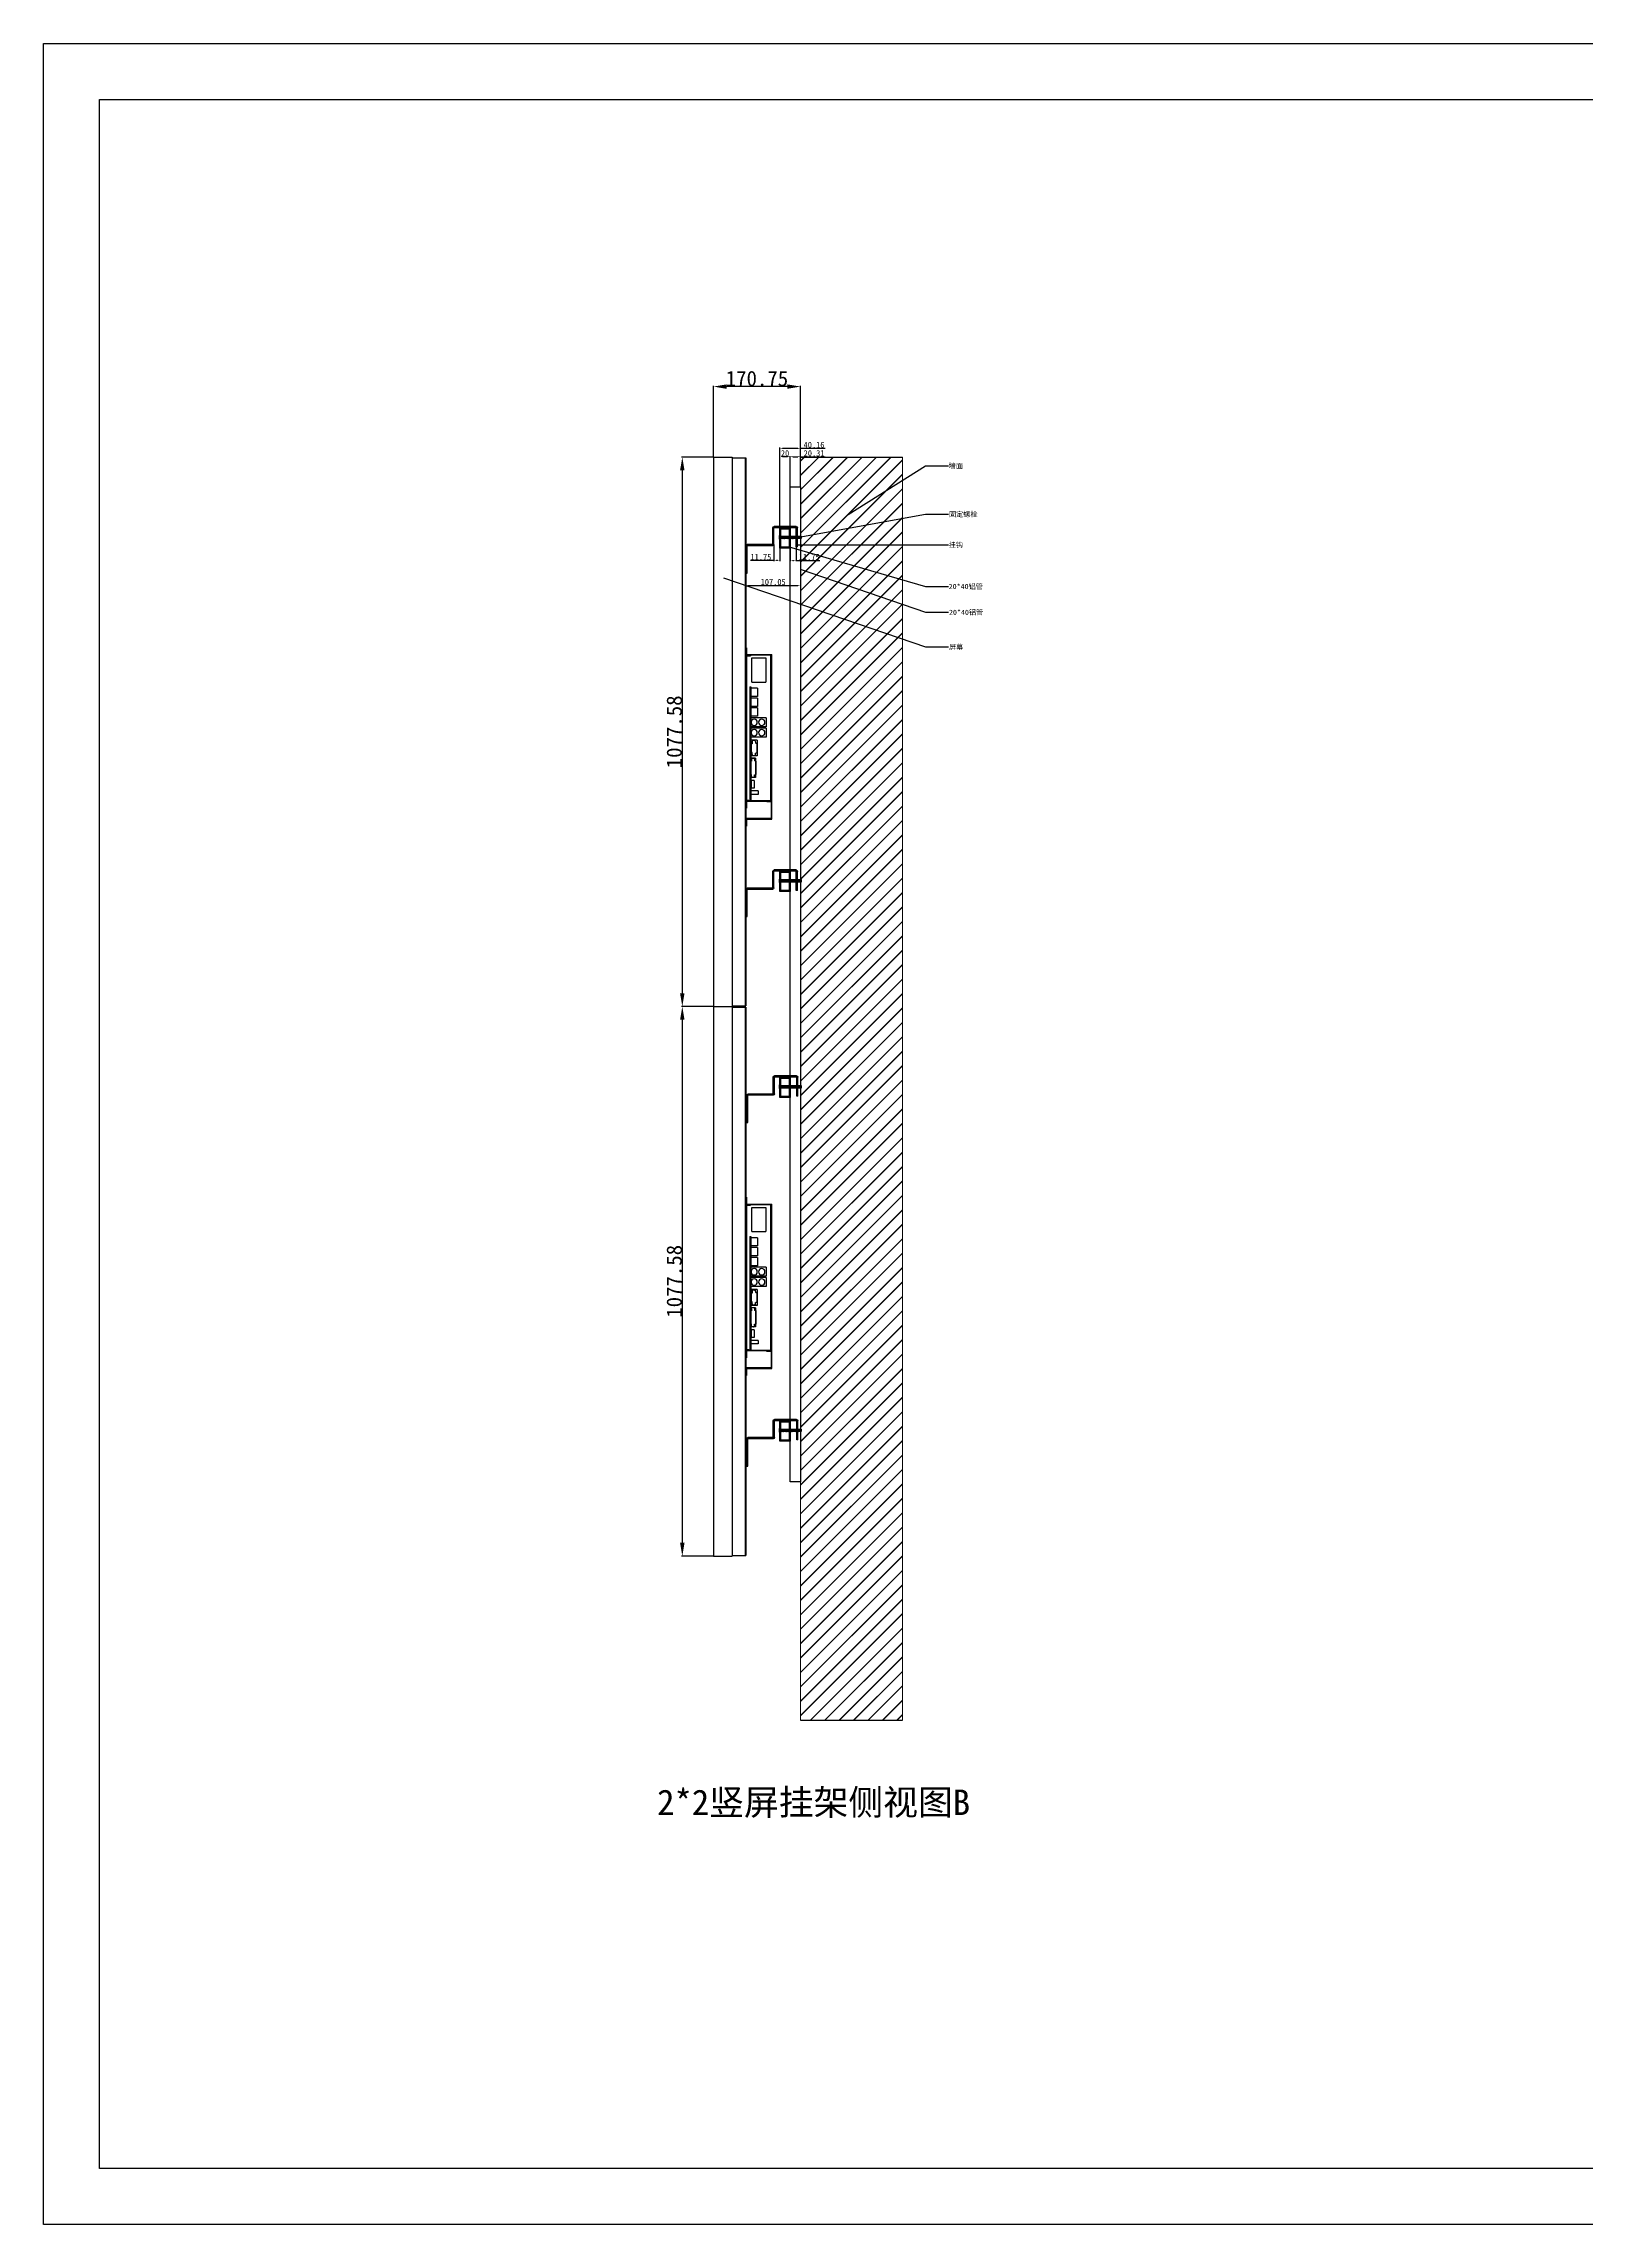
# Model space of a CAD drawing. Header units: millimetres. Extents: x 1129 to 15876, y -7514 to 3330.
# Drawn here: x 9828 to 12852, y -947 to 3330 of the extents above; entities that cross this region are included whole.
import ezdxf

# ---------------------------------------------------------------- set-up
doc = ezdxf.new("R2010")
doc.units = ezdxf.units.MM
doc.layers.add('02___PRT_ALL_AXES', color=7, linetype='Continuous')
doc.layers.add('图框', color=7, linetype='Continuous')
doc.layers.add('dim（尺寸标注）', color=4, linetype='Continuous', lineweight=13)
doc.layers.add('粗实线', color=7, linetype='Continuous', lineweight=25)
doc.dimstyles.new('ISO-25', dxfattribs={"dimtxt": 12, "dimasz": 5, "dimexe": 1.25, "dimexo": 0.625, "dimtad": 1, "dimdsep": 46, "dimtxsty": 'Standard', "dimcen": 2.5, "dimclrd": 4, "dimclre": 4, "dimclrt": 4, "dimadec": 0, "dimazin": 0, "dimtfac": 1, "dimtmove": 0, "dimatfit": 3, "dimfxl": 100, "dimarcsym": 0})

# ---------------------------------------------------------------- blocks, each defined once
blk = doc.blocks.new('hgdhgfdgdhgf')
at = {"color": 3, "linetype": 'Continuous'}
for p, q in [((-21743.6, 10461.8), (-21741.1, 10461.8)), ((-21743.6, 10424.5), (-21743.6, 10461.8)), ((-21741.1, 10424.5), (-21741.1, 10461.8)), ((-21740.9, 10464.5), (-21697.8, 10464.5)), ((-21740.9, 10464.5), (-21740.9, 10462)), ((-21740.9, 10462), (-21697.8, 10462)), ((-21697.8, 10464.5), (-21697.8, 10462)), ((-21695.1, 10461.8), (-21697.6, 10461.8)), ((-21697.6, 10429.2), (-21697.6, 10461.8)), ((-21695.1, 10429.2), (-21695.1, 10461.8)), ((-21743.6, 10424.5), (-21741.1, 10424.5)), ((-21697.6, 10429.2), (-21695.1, 10429.2)), ((-21694.9, 10429), (-21645.3, 10429)), ((-21694.9, 10426.5), (-21694.9, 10429)), ((-21694.9, 10426.5), (-21645.3, 10426.5)), ((-21645.3, 10429), (-21645.3, 10426.5)), ((-21642.6, 10426.3), (-21645.1, 10426.3)), ((-21645.1, 10373), (-21645.1, 10426.3))]:
    blk.add_line(p, q, dxfattribs=at)
for centre, radius, start, end in [((-21740.9, 10461.8), 2.7, 90, 180), ((-21740.9, 10461.8), 0.2, 90, 180), ((-21697.8, 10461.8), 2.7, 0, 90), ((-21697.8, 10461.8), 0.2, 0, 90), ((-21694.9, 10429.2), 2.7, 180, 270), ((-21694.9, 10429.2), 0.2, 180, 270), ((-21645.3, 10426.3), 2.7, 0, 90), ((-21645.3, 10426.3), 0.2, 0, 90)]:
    blk.add_arc(centre, radius, start, end, dxfattribs=at)
at = {"layer": '02___PRT_ALL_AXES', "color": 3, "linetype": 'Continuous'}
blk.add_line((-21642.6, 10373), (-21645.1, 10373), dxfattribs=at)
at = {"layer": '粗实线', "color": 3}
blk.add_line((-21642.6, 10426.3), (-21642.6, 10373), dxfattribs=at)
blk = doc.blocks.new('hgfdhhgh')
at = {"layer": '粗实线'}
for p in [(87.4, 302.1), (87.4, -371.6)]:
    blk.add_blockref('hgdhgfdgdhgf', p, dxfattribs=at)
blk = doc.blocks.new('gfsdgfgfsgg')
at = {"layer": '粗实线', "color": 1}
for p, q in [((-8243.3, 7890.3), (-8243.3, 7930.3)), ((-8243.3, 7930.3), (-8223.3, 7930.3)), ((-8241.3, 7892.3), (-8241.3, 7928.3)), ((-8241.3, 7928.3), (-8225.3, 7928.3)), ((-8225.3, 7928.3), (-8225.3, 7892.3)), ((-8223.3, 7930.3), (-8223.3, 7890.3)), ((-8223.3, 7890.3), (-8243.3, 7890.3)), ((-8225.3, 7892.3), (-8241.3, 7892.3))]:
    blk.add_line(p, q, dxfattribs=at)
blk = doc.blocks.new('*D23')
at = {"layer": 'Defpoints', "color": 0}
for p in [(11141.4, 2519), (11079.5, 1441.4), (11141.4, 1441.4)]:
    blk.add_point(p, dxfattribs=at)
at = {"layer": 'dim（尺寸标注）', "color": 4, "lineweight": -2}
for p, q in [((11140.8, 2519), (11078.2, 2519)), ((11079.5, 2493), (11079.5, 1467.4)), ((11140.8, 1441.4), (11078.2, 1441.4))]:
    blk.add_line(p, q, dxfattribs=at)
at = {"layer": 'dim（尺寸标注）', "color": 4}
for points in [[(11075.1, 2493), (11083.8, 2493), (11079.5, 2519)], [(11075.1, 1467.4), (11083.8, 1467.4), (11079.5, 1441.4)]]:
    blk.add_solid(points, dxfattribs=at)
at = {"layer": 'dim（尺寸标注）', "color": 4, "lineweight": 13, "insert": (11063.8, 1980.2), "char_height": 30, "attachment_point": 5, "rotation": 90}
blk.add_mtext('1077.58', dxfattribs=at)
blk = doc.blocks.new('*D21')
at = {"layer": 'Defpoints', "color": 0}
for p in [(11140.4, 2657.3), (11140.4, 2519), (11311.2, 2519)]:
    blk.add_point(p, dxfattribs=at)
at = {"layer": 'dim（尺寸标注）', "color": 4, "lineweight": -2}
for p, q in [((11140.4, 2519.6), (11140.4, 2658.5)), ((11285.2, 2657.3), (11166.4, 2657.3)), ((11311.2, 2519.6), (11311.2, 2658.5))]:
    blk.add_line(p, q, dxfattribs=at)
at = {"layer": 'dim（尺寸标注）', "color": 4}
for points in [[(11166.4, 2661.6), (11166.4, 2652.9), (11140.4, 2657.3)], [(11285.2, 2661.6), (11285.2, 2652.9), (11311.2, 2657.3)]]:
    blk.add_solid(points, dxfattribs=at)
at = {"layer": 'dim（尺寸标注）', "color": 4, "lineweight": 13, "insert": (11225.8, 2672.9), "char_height": 30, "attachment_point": 5}
blk.add_mtext('170.75', dxfattribs=at)
blk = doc.blocks.new('*D24')
at = {"layer": 'Defpoints', "color": 0}
for p in [(11141.4, 1441.4), (11079.5, 363.8), (11141.4, 363.8)]:
    blk.add_point(p, dxfattribs=at)
at = {"layer": 'dim（尺寸标注）', "color": 4, "lineweight": -2}
for p, q in [((11140.8, 1441.4), (11078.2, 1441.4)), ((11079.5, 1415.4), (11079.5, 389.8)), ((11140.8, 363.8), (11078.2, 363.8))]:
    blk.add_line(p, q, dxfattribs=at)
at = {"layer": 'dim（尺寸标注）', "color": 4}
for points in [[(11075.1, 1415.4), (11083.8, 1415.4), (11079.5, 1441.4)], [(11075.1, 389.8), (11083.8, 389.8), (11079.5, 363.8)]]:
    blk.add_solid(points, dxfattribs=at)
at = {"layer": 'dim（尺寸标注）', "color": 4, "lineweight": 13, "insert": (11063.8, 902.6), "char_height": 30, "attachment_point": 5, "rotation": 90}
blk.add_mtext('1077.58', dxfattribs=at)
blk = doc.blocks.new('*D25')
at = {"color": 4, "lineweight": -2}
for p, q in [((11270.9, 2381.1), (11270.9, 2537.6)), ((11275.9, 2536.4), (11306, 2536.4)), ((11311, 2461.1), (11311, 2537.6)), ((11311, 2536.4), (11359.3, 2536.4))]:
    blk.add_line(p, q, dxfattribs=at)
at = {"color": 4}
for points in [[(11275.9, 2537.2), (11275.9, 2535.5), (11270.9, 2536.4)], [(11306, 2537.2), (11306, 2535.5), (11311, 2536.4)]]:
    blk.add_solid(points, dxfattribs=at)
at = {"layer": 'Defpoints', "color": 0}
for p in [(11311, 2536.4), (11311, 2460.5), (11270.9, 2380.5)]:
    blk.add_point(p, dxfattribs=at)
at = {"color": 4, "insert": (11337.7, 2543), "char_height": 12, "attachment_point": 5}
blk.add_mtext('40.16', dxfattribs=at)
blk = doc.blocks.new('*D22')
at = {"color": 4, "lineweight": -2}
for p, q in [((11270.9, 2520.4), (11270.9, 2521.1)), ((11285.9, 2519.8), (11275.9, 2519.8)), ((11290.9, 2520.4), (11290.9, 2521.1))]:
    blk.add_line(p, q, dxfattribs=at)
at = {"color": 4}
for points in [[(11275.9, 2520.7), (11275.9, 2519), (11270.9, 2519.8)], [(11285.9, 2520.7), (11285.9, 2519), (11290.9, 2519.8)]]:
    blk.add_solid(points, dxfattribs=at)
at = {"layer": 'Defpoints', "color": 0}
for p in [(11270.9, 2519.8), (11270.9, 2519.8), (11290.9, 2519.8)]:
    blk.add_point(p, dxfattribs=at)
at = {"color": 4, "insert": (11280.9, 2526.4), "char_height": 12, "attachment_point": 5}
blk.add_mtext('20', dxfattribs=at)
blk = doc.blocks.new('A')
h = blk.add_hatch()
h.set_pattern_fill('JIS_LC_20A', color=256, scale=0.05, style=0)
h.paths.add_polyline_path([(10320.9, 2364.2), (10320.9, 2359.2), (10336.9, 2359.2), (10336.9, 2364.2)])
h.paths.add_polyline_path([(10338.9, 2364.2), (10338.9, 2359.2), (10350.7, 2359.2), (10350.7, 2364.2)])
h.paths.add_polyline_path([(10360.6, 2359.2), (10360.6, 2364.2), (10353.2, 2364.2), (10353.2, 2359.2)])
for p, q in [((10317.2, 2365.2), (10318.9, 2365.2)), ((10317.2, 2365.2), (10317.2, 2358.2)), ((10317.2, 2363), (10318.9, 2363)), ((10317.2, 2360.3), (10318.9, 2360.3)), ((10318.9, 2358.2), (10317.2, 2358.2)), ((10318.9, 2365.2), (10318.9, 2358.2)), ((10336.9, 2364.2), (10336.9, 2359.2)), ((10338.9, 2364.2), (10338.9, 2359.2)), ((10350.7, 2364.2), (10350.7, 2359.2)), ((10353.2, 2364.2), (10353.2, 2359.2)), ((10360.6, 2364.2), (10360.6, 2359.2))]:
    blk.add_line(p, q)
for points in [[(10320.9, 2364.2), (10336.9, 2364.2)], [(10320.9, 2359.2), (10320.9, 2364.2)], [(10336.9, 2359.2), (10320.9, 2359.2)], [(10338.9, 2364.2), (10350.7, 2364.2)], [(10350.7, 2359.2), (10338.9, 2359.2)], [(10353.2, 2364.2), (10360.6, 2364.2)], [(10360.6, 2359.2), (10353.2, 2359.2)]]:
    blk.add_lwpolyline(points)
blk = doc.blocks.new('*D33')
at = {"color": 4, "lineweight": -2}
for p, q in [((11290.9, 2461.1), (11290.9, 2521.1)), ((11295.9, 2519.8), (11306.2, 2519.8)), ((11311.2, 2461.1), (11311.2, 2521.1)), ((11311.2, 2519.8), (11359.4, 2519.8))]:
    blk.add_line(p, q, dxfattribs=at)
at = {"color": 4}
for points in [[(11295.9, 2520.7), (11295.9, 2519), (11290.9, 2519.8)], [(11306.2, 2520.7), (11306.2, 2519), (11311.2, 2519.8)]]:
    blk.add_solid(points, dxfattribs=at)
at = {"layer": 'Defpoints', "color": 0}
for p in [(11311.2, 2519.8), (11290.9, 2460.5), (11311.2, 2460.5)]:
    blk.add_point(p, dxfattribs=at)
at = {"color": 4, "insert": (11337.8, 2526.4), "char_height": 12, "attachment_point": 5}
blk.add_mtext('20.31', dxfattribs=at)
blk = doc.blocks.new('*D46')
at = {"color": 4, "lineweight": -2}
for p, q in [((11259.1, 2316.3), (11212.9, 2316.3)), ((11259.1, 2347.7), (11259.1, 2315)), ((11265.9, 2316.3), (11264.1, 2316.3)), ((11270.9, 2340.5), (11270.9, 2315))]:
    blk.add_line(p, q, dxfattribs=at)
at = {"color": 4}
for points in [[(11264.1, 2317.1), (11264.1, 2315.5), (11259.1, 2316.3)], [(11265.9, 2317.1), (11265.9, 2315.5), (11270.9, 2316.3)]]:
    blk.add_solid(points, dxfattribs=at)
at = {"layer": 'Defpoints', "color": 0}
for p in [(11259.1, 2348.3), (11259.1, 2316.3), (11270.9, 2341.1)]:
    blk.add_point(p, dxfattribs=at)
at = {"color": 4, "insert": (11233.5, 2322.9), "char_height": 12, "attachment_point": 5}
blk.add_mtext('11.75', dxfattribs=at)
blk = doc.blocks.new('*D47')
at = {"color": 4, "lineweight": -2}
for p, q in [((11204.1, 2291.5), (11204.1, 2266)), ((11209.1, 2267.2), (11306.2, 2267.2)), ((11311.2, 2297.6), (11311.2, 2266))]:
    blk.add_line(p, q, dxfattribs=at)
at = {"color": 4}
for points in [[(11209.1, 2268.1), (11209.1, 2266.4), (11204.1, 2267.2)], [(11306.2, 2268.1), (11306.2, 2266.4), (11311.2, 2267.2)]]:
    blk.add_solid(points, dxfattribs=at)
at = {"layer": 'Defpoints', "color": 0}
for p in [(11204.1, 2292.1), (11311.2, 2298.2), (11311.2, 2267.2)]:
    blk.add_point(p, dxfattribs=at)
at = {"color": 4, "insert": (11257.6, 2273.9), "char_height": 12, "attachment_point": 5}
blk.add_mtext('107.05', dxfattribs=at)
blk = doc.blocks.new('*D48')
at = {"color": 4, "lineweight": -2}
for p, q in [((11290.9, 2340.5), (11290.9, 2315)), ((11295.9, 2316.3), (11297.6, 2316.3)), ((11302.6, 2343), (11302.6, 2315)), ((11302.6, 2316.3), (11348.9, 2316.3))]:
    blk.add_line(p, q, dxfattribs=at)
at = {"color": 4}
for points in [[(11295.9, 2317.1), (11295.9, 2315.5), (11290.9, 2316.3)], [(11297.6, 2317.1), (11297.6, 2315.5), (11302.6, 2316.3)]]:
    blk.add_solid(points, dxfattribs=at)
at = {"layer": 'Defpoints', "color": 0}
for p in [(11290.9, 2341.1), (11302.6, 2343.6), (11302.6, 2316.3)]:
    blk.add_point(p, dxfattribs=at)
at = {"color": 4, "insert": (11328.2, 2322.9), "char_height": 12, "attachment_point": 5}
blk.add_mtext('11.75', dxfattribs=at)
blk = doc.blocks.new('hgfdhgfdhgfd')
at = {"color": 7, "linetype": 'Continuous'}
for p, q in [((-22082.7, 10156.8), (-22082.7, 10106.8)), ((-22082.7, 10156.8), (-21760.2, 10156.8)), ((-22081.7, 10155.8), (-22081.7, 10105.8)), ((-22081.7, 10155.8), (-22049.2, 10155.8)), ((-22049.2, 10155.8), (-22049.2, 10146.8)), ((-22049.2, 10146.8), (-22048.2, 10146.8)), ((-22048.2, 10156.8), (-22048.2, 10105.8)), ((-22047.2, 10155.8), (-22047.2, 10106.8)), ((-22047.2, 10155.8), (-21761.2, 10155.8)), ((-22046.7, 10105.8), (-22046.7, 10155.8)), ((-22046.7, 10154.8), (-21761.7, 10154.8)), ((-21766.7, 10144.8), (-21814.2, 10144.8)), ((-21814.2, 10117.3), (-21814.2, 10144.8)), ((-21766.7, 10117.3), (-21766.7, 10144.8)), ((-21761.7, 10155.8), (-21761.7, 10105.8)), ((-21761.2, 10155.8), (-21761.2, 10106.8)), ((-21760.2, 10105.8), (-21760.2, 10156.8)), ((-22096.7, 10106.8), (-22096.7, 10105.8)), ((-22096.7, 10106.8), (-22082.7, 10106.8)), ((-22061.7, 10105.8), (-22061.7, 10106.8)), ((-21746.7, 10106.8), (-22061.7, 10106.8)), ((-22045.7, 10111.8), (-22046.7, 10111.8)), ((-22045.7, 10106.8), (-22045.7, 10111.8)), ((-21814.2, 10117.3), (-21766.7, 10117.3)), ((-21761.7, 10114.8), (-21762.7, 10114.8)), ((-21762.7, 10106.8), (-21762.7, 10114.8)), ((-21746.7, 10105.8), (-21746.7, 10106.8)), ((-22450.5, 10042.1), (-22450.5, 10078.8)), ((-21373, 10078.8), (-22450.5, 10078.8)), ((-21373, 10042.1), (-21373, 10078.8)), ((-21373, 10042.1), (-22450.5, 10042.1))]:
    blk.add_line(p, q, dxfattribs=at)
at = {"color": 1, "linetype": 'Continuous'}
for p, q in [((-21922.1, 10145.8), (-21922.1, 10115.3)), ((-21904.4, 10145.8), (-21922.1, 10145.8)), ((-21904.4, 10145.8), (-21904.4, 10115.3)), ((-21901.9, 10145.8), (-21901.9, 10115.3)), ((-21884.2, 10145.8), (-21901.9, 10145.8)), ((-21884.2, 10145.8), (-21884.2, 10115.3)), ((-22045.7, 10113.8), (-22045.7, 10115.3)), ((-21823.7, 10115.3), (-22045.7, 10115.3)), ((-21823.7, 10113.8), (-22045.7, 10113.8)), ((-22034.6, 10129.8), (-22034.6, 10115.3)), ((-22027.6, 10129.8), (-22034.6, 10129.8)), ((-22027.6, 10129.8), (-22027.6, 10115.3)), ((-22022.1, 10121.8), (-22022.1, 10116.3)), ((-22007.1, 10121.8), (-22022.1, 10121.8)), ((-22007.1, 10116.3), (-22022.1, 10116.3)), ((-22007.1, 10121.8), (-22007.1, 10116.3)), ((-22001.1, 10124.8), (-22001.1, 10115.3)), ((-21963.6, 10124.8), (-22001.1, 10124.8)), ((-21998.6, 10122.8), (-21995.9, 10122.8)), ((-21998.6, 10116.8), (-21995.4, 10116.8)), ((-21995.9, 10122.8), (-21996, 10123.9)), ((-21995.4, 10115.5), (-21995.4, 10116.8)), ((-21970.3, 10125.5), (-21994.5, 10125.5)), ((-21970.4, 10114.5), (-21994.4, 10114.5)), ((-21969.4, 10115.5), (-21969.4, 10116.8)), ((-21966.1, 10116.8), (-21969.4, 10116.8)), ((-21968.8, 10123.9), (-21968.9, 10122.8)), ((-21966.1, 10122.8), (-21968.9, 10122.8)), ((-21963.6, 10124.8), (-21963.6, 10115.3)), ((-21959.1, 10127.8), (-21959.1, 10115.3)), ((-21928.1, 10127.8), (-21959.1, 10127.8)), ((-21956.1, 10124.3), (-21953.4, 10124.3)), ((-21956.1, 10118.3), (-21952.2, 10118.3)), ((-21953.4, 10124.3), (-21953.5, 10125.4)), ((-21952.2, 10118.3), (-21952.1, 10117)), ((-21935.3, 10127), (-21952, 10127)), ((-21936.2, 10116), (-21951.1, 10116)), ((-21935.1, 10118.3), (-21935.2, 10117)), ((-21931.1, 10118.3), (-21935.1, 10118.3)), ((-21933.8, 10125.4), (-21933.9, 10124.3)), ((-21931.1, 10124.3), (-21933.9, 10124.3)), ((-21928.1, 10127.8), (-21928.1, 10115.3)), ((-21881.2, 10128.8), (-21881.2, 10115.3)), ((-21865, 10128.8), (-21881.2, 10128.8)), ((-21865, 10128.8), (-21865, 10115.3)), ((-21845.6, 10128.8), (-21861.8, 10128.8)), ((-21861.8, 10128.8), (-21861.8, 10115.3)), ((-21845.6, 10128.8), (-21845.6, 10115.3)), ((-21826.2, 10128.8), (-21842.4, 10128.8)), ((-21842.4, 10128.8), (-21842.4, 10115.3)), ((-21826.2, 10128.8), (-21826.2, 10115.3)), ((-21823.7, 10113.8), (-21823.7, 10115.3))]:
    blk.add_line(p, q, dxfattribs=at)
at = {"color": 3, "linetype": 'Continuous'}
for p, q in [((-22449.2, 10078.8), (-22449.2, 10105.8)), ((-21374.3, 10105.8), (-22449.2, 10105.8)), ((-21374.3, 10104.4), (-22449.2, 10104.4)), ((-21374.3, 10078.8), (-21374.3, 10105.8))]:
    blk.add_line(p, q, dxfattribs=at)
at = {"color": 1, "linetype": 'Continuous'}
for centre in [(-21913.3, 10136.9), (-21893.1, 10136.9), (-21913.3, 10122), (-21893.1, 10122)]:
    blk.add_circle(centre, 6.2, dxfattribs=at)
for centre, radius, start, end in [((-21998.6, 10119.8), 3, 90, 270), ((-21994.5, 10124), 1.5, 90, 185.1944), ((-21994.4, 10115.5), 1, 180, 270), ((-21970.4, 10115.5), 1, 270, 0), ((-21970.3, 10124), 1.5, 354.8056, 90), ((-21966.1, 10119.8), 3, 270, 90), ((-21956.1, 10121.3), 3, 90, 270), ((-21952, 10125.5), 1.5, 90, 185.1944), ((-21951.1, 10117), 1, 184.0327, 270), ((-21936.2, 10117), 1, 270, 355.9673), ((-21935.3, 10125.5), 1.5, 354.8056, 90), ((-21931.1, 10121.3), 3, 270, 90)]:
    blk.add_arc(centre, radius, start, end, dxfattribs=at)
at = {"layer": '02___PRT_ALL_AXES', "color": 7, "linetype": 'Continuous'}
for p, q in [((-22082.7, 10106.8), (-22082.7, 10156.8)), ((-22096.7, 10105.8), (-22096.7, 10106.8)), ((-22082.7, 10106.8), (-22096.7, 10106.8)), ((-21746.7, 10106.8), (-21760.2, 10106.8)), ((-21746.7, 10105.8), (-21746.7, 10106.8))]:
    blk.add_line(p, q, dxfattribs=at)
blk = doc.blocks.new('TK')
at = {"layer": '图框'}
blk.add_lwpolyline([(7176.7, -904.8), (1128.7, -904.8), (1128.7, 3372), (7176.7, 3372), (7176.7, -904.8)], dxfattribs=at)
blk.add_lwpolyline([(7067, -795), (1238.5, -795), (1238.5, 3262.2), (7067, 3262.2)], close=True, dxfattribs=at)

msp = doc.modelspace()

# ---------------------------------------------------------------- hatches: boundary and pattern name
h = msp.add_hatch()
h.set_pattern_fill('JIS_LC_20', color=256, style=0)
h.set_pattern_definition([(45, (8941.034, 0), (-14.14214, 14.14214), []), (45, (8941.434, 0), (-14.14214, 14.14214), [])])
h.paths.add_polyline_path([(11511.171, 2518.997), (11311.171, 2518.997), (11311.171, 41.837), (11511.171, 41.837)])

# ---------------------------------------------------------------- linework, layer by layer
for p, q in [((11311.171, 2518.997), (11511.171, 2518.997)), ((11311.171, 41.837), (11511.171, 41.837))]:
    msp.add_line(p, q)
at = {"color": 2}
for p, q in [((11290.871, 2460.507), (11311.026, 2460.507)), ((11290.871, 509.227), (11290.871, 2460.507)), ((11311.181, 2460.507), (11311.171, 509.227)), ((11311.171, 509.227), (11290.871, 509.227))]:
    msp.add_line(p, q, dxfattribs=at)
at = {"layer": '粗实线', "lineweight": 13}
for p, q in [((11311.171, 41.837), (11311.171, 2518.997)), ((11511.171, 41.837), (11511.171, 2518.997)), ((11290.871, 589.227), (11290.871, 2380.507))]:
    msp.add_line(p, q, dxfattribs=at)

# ---------------------------------------------------------------- block references
for name, p in [('TK', (8698.849, -42.096)), ('A', (951.941, 0)), ('A', (951.941, -673.7)), ('A', (951.941, -1077.58)), ('A', (951.941, -1751.28))]:
    msp.add_blockref(name, p)
at = {"layer": '粗实线', "xscale": -1, "rotation": 270}
for p in [(1098.337, 23891.95), (1098.337, 22814.37)]:
    msp.add_blockref('hgfdhgfdhgfd', p, dxfattribs=at)
at = {"layer": '粗实线', "lineweight": 13, "xscale": -1}
for p in [(-10351.035, -8383.618), (-10350.035, -9461.198)]:
    msp.add_blockref('hgfdhhgh', p, dxfattribs=at)
at = {"layer": '粗实线', "lineweight": 13}
for p in [(19514.156, -5549.826), (19514.156, -6223.526), (19514.156, -6627.406), (19514.156, -7301.106)]:
    msp.add_blockref('gfsdgfgfsgg', p, dxfattribs=at)

# ---------------------------------------------------------------- texts
at = {"color": 4, "char_height": 10, "attachment_point": 1}
for s, insert in [('墙面', (11601.596, 2506.886)), ('{\\fSimSun|b0|i0|c134|p2;固定螺栓}', (11602.221, 2411.944)), ('{\\fSimSun|b0|i0|c134|p2;挂钩}', (11601.596, 2351.721)), ('20*40铝管', (11601.596, 2270.252)), ('20*40铝管', (11602.221, 2219.664)), ('{\\fSimSun|b0|i0|c134|p2;屏幕}', (11602.221, 2151.696))]:
    msp.add_mtext(s, dxfattribs=dict(at, insert=insert))
at = {"insert": (11030.169, -94.081), "char_height": 50, "width": 844.96559, "attachment_point": 1}
msp.add_mtext('2*2{\\fSimHei|b0|i0|c134|p2;竖屏挂架侧视图B}', dxfattribs=at)

# ---------------------------------------------------------------- dimensions: what is measured, and where the dimension line sits
at = {"color": 4}
for base, p1, p2, picture, middle in [((11311.0264, 2536.3667), (11270.8713, 2380.5071), (11311.0264, 2460.5071), '*D25', (11337.6514, 2542.9917)), ((11270.871, 2519.824), (11290.871, 2519.824), (11270.871, 2519.824), '*D22', (11280.871, 2526.449))]:
    dim = msp.add_linear_dim(base=base, p1=p1, p2=p2, dimstyle='ISO-25', dxfattribs=at)
    dim.commit()
    dim.dimension.update_dxf_attribs({"geometry": picture, "text_midpoint": middle})
dim = msp.add_aligned_dim(p1=(11290.871, 2460.507), p2=(11311.181, 2460.507), distance=59.317, dimstyle='ISO-25')
dim.commit()
dim.dimension.update_dxf_attribs({"geometry": '*D33', "text_midpoint": (11337.806, 2526.449)})
for base, p1, p2, picture, middle in [((11259.121, 2316.295), (11270.871, 2341.132), (11259.121, 2348.332), '*D46', (11233.496, 2322.92)), ((11302.621, 2316.295), (11290.871, 2341.132), (11302.621, 2343.632), '*D48', (11328.246, 2322.92)), ((11311.171, 2267.248), (11204.121, 2292.132), (11311.171, 2298.205), '*D47', (11257.646, 2273.873))]:
    dim = msp.add_linear_dim(base=base, p1=p1, p2=p2, dimstyle='ISO-25')
    dim.commit()
    dim.dimension.update_dxf_attribs({"geometry": picture, "text_midpoint": middle})
at = {"layer": 'dim（尺寸标注）', "lineweight": 13}
dim = msp.add_linear_dim(base=(11140.421, 2657.266), p1=(11311.171, 2518.997), p2=(11140.421, 2518.997), dimstyle='ISO-25', override={"dimscale": 1, "dimtxt": 30, "dimasz": 26, "dimcen": 0, "dimfxl": 0.05}, dxfattribs=at)
dim.commit()
dim.dimension.update_dxf_attribs({"geometry": '*D21', "text_midpoint": (11225.796, 2672.891)})
for base, p1, p2, picture, middle in [((11079.455, 1441.417), (11141.421, 2518.997), (11141.421, 1441.417), '*D23', (11063.83, 1980.207)), ((11079.455, 363.837), (11141.421, 1441.417), (11141.421, 363.837), '*D24', (11063.83, 902.627))]:
    dim = msp.add_linear_dim(base=base, p1=p1, p2=p2, angle=90, dimstyle='ISO-25', override={"dimscale": 1, "dimtxt": 30, "dimasz": 26, "dimcen": 0, "dimfxl": 0.05}, dxfattribs=at)
    dim.commit()
    dim.dimension.update_dxf_attribs({"geometry": picture, "text_midpoint": middle})

# ---------------------------------------------------------------- leaders
at = {"annotation_type": 0, "has_hookline": 1, "hookline_direction": 0}
for points, text_width in [([(11404.511, 2406.565), (11556.12, 2501.886), (11600.971, 2501.886)], 27.43), ([(11307.611, 2361.657), (11556.12, 2406.944), (11601.596, 2406.944)], 54.749), ([(11288.871, 2343.132), (11556.12, 2265.252), (11600.971, 2265.252)], 74.488), ([(11303.121, 2346.721), (11556.12, 2346.721), (11600.971, 2346.721)], 27.263), ([(11160.043, 2282.392), (11556.12, 2146.696), (11601.596, 2146.696)], 27.318), ([(11310.516, 2299.476), (11556.12, 2214.664), (11601.596, 2214.664)], 74.488)]:
    msp.add_leader(points, dimstyle='ISO-25', override={"dimgap": 0.625, "dimtad": 0}, dxfattribs=dict(at, text_width=text_width))

doc.saveas('drawing.dxf')
